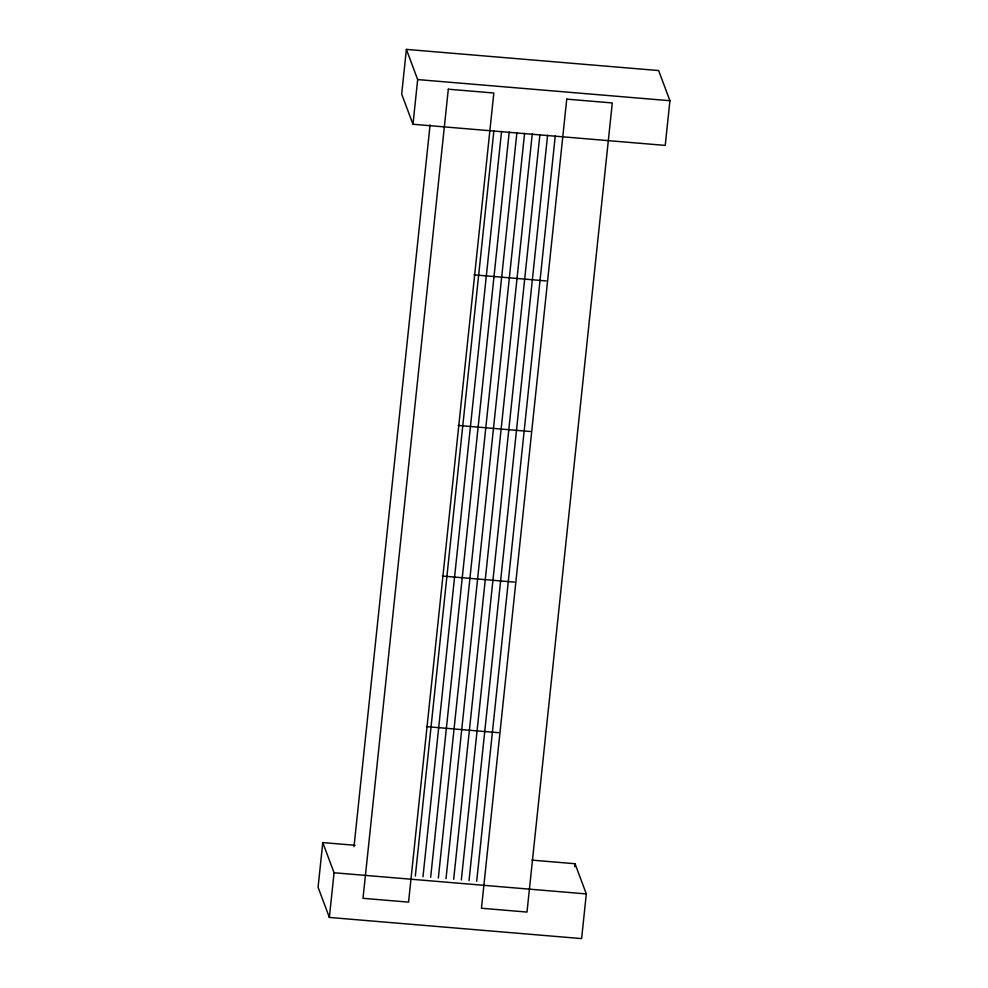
<?xml version="1.0" encoding="UTF-8"?>
<svg xmlns="http://www.w3.org/2000/svg" width="988" height="988" viewBox="0 0 988 988"><rect width="100%" height="100%" fill="white"/><g stroke="black" fill="none" stroke-linecap="round" stroke-linejoin="round"><path stroke-width="1.48" d="M355.087 845.296L322.78 842.591L318.074 887.273L329.362 917.444L581.611 938.6L586.316 893.918L575.041 863.734L531.964 860.128M406.389 49.4L401.684 94.082L412.959 124.266L665.22 145.409L669.926 100.727L658.638 70.556L406.389 49.4L417.677 79.571L412.959 124.266M329.362 917.444L334.068 872.762L322.78 842.591M354 846.691L430.076 124.92M415.318 876.097L493.877 130.737M422.988 876.739L501.558 131.392M430.657 877.381L509.228 132.034M438.339 878.036L516.897 132.676M446.008 878.678L524.579 133.318M453.677 879.32L532.248 133.96M461.347 879.962L539.917 134.603M469.028 880.604L547.587 135.245M476.698 881.247L555.268 135.887M574.72 866.711L575.041 863.734M417.677 79.571L669.926 100.727M474.042 274.862L546.166 280.913M458.173 425.458L530.297 431.509M442.303 576.053L514.427 582.093M426.421 726.637L498.545 732.688M334.068 872.762L586.316 893.918M448.305 89.204L363.016 898.314L408.55 902.13L493.839 93.02L448.305 89.204M566.754 99.133L481.465 908.244L526.999 912.072L612.288 102.95L566.754 99.133"/></g></svg>
